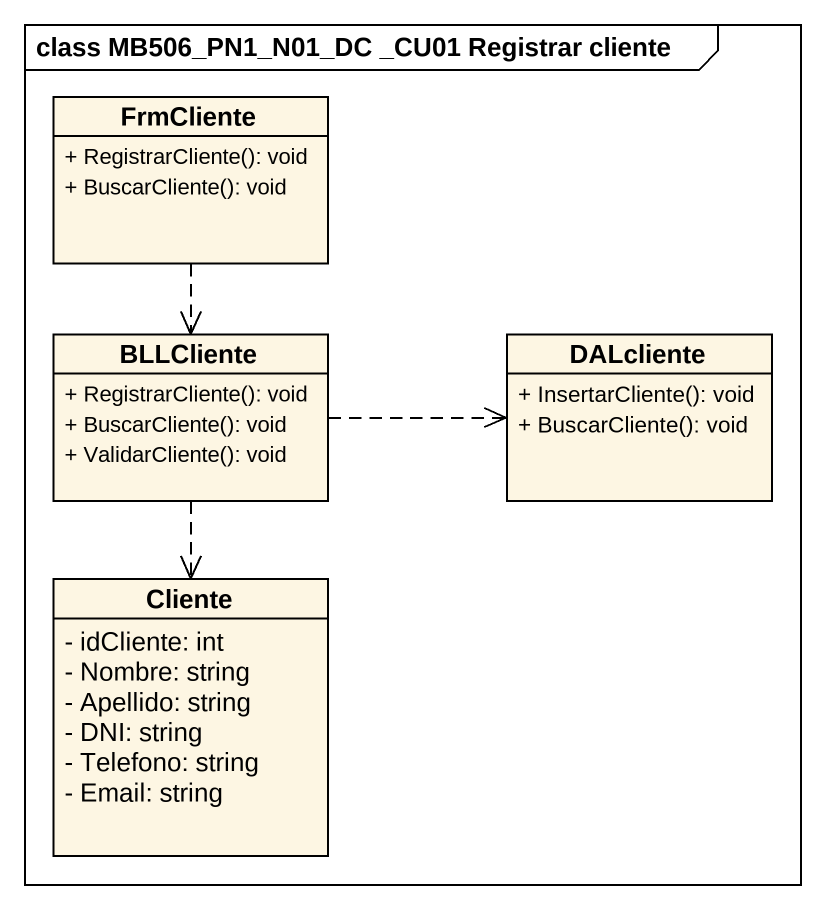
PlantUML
@startuml
mainframe class MB506_PN1_N01_DC _CU01 Registrar cliente
hide circle
hide empty members
skinparam classAttributeIconSize 0
class FrmCliente {
  + RegistrarCliente(): void
  + BuscarCliente(): void
}
class BLLCliente {
  + RegistrarCliente(): void
  + BuscarCliente(): void
  + ValidarCliente(): void
}
class DALcliente {
  + InsertarCliente(): void
  + BuscarCliente(): void
}
class Cliente {
  - idCliente: int
  - Nombre: string
  - Apellido: string
  - DNI: string
  - Telefono: string
  - Email: string
}
FrmCliente ..> BLLCliente
BLLCliente .right.> DALcliente
BLLCliente ..> Cliente
@enduml
